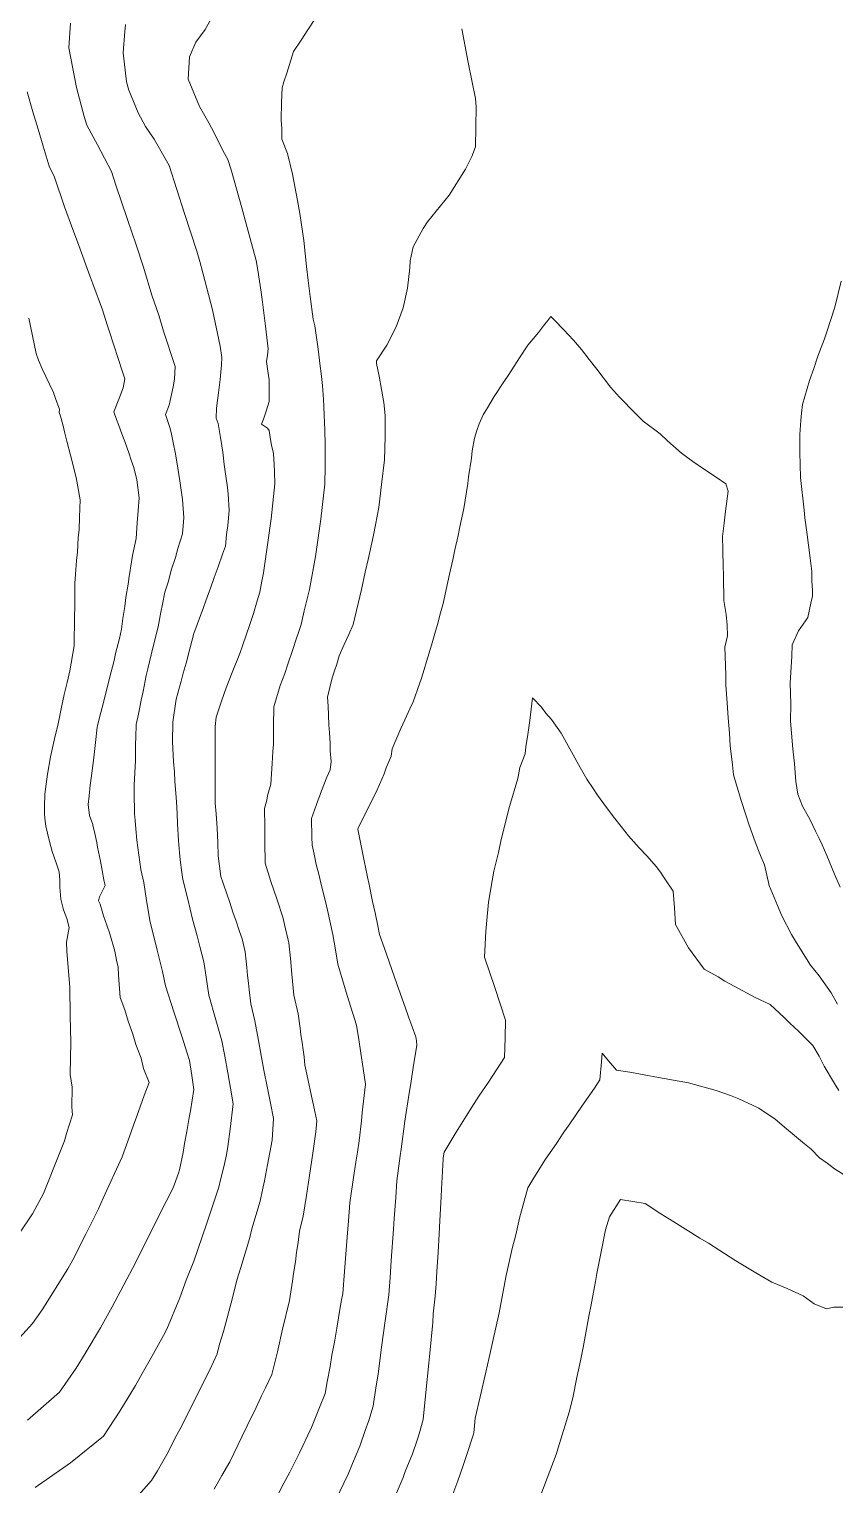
# Model space of a CAD drawing. Header units: inches. Extents: x 11351264 to 11356330, y 6702313 to 6706468.
# Drawn here: x 11351698.9 to 11351957.5, y 6703686.7 to 6704153.8 of the extents above; entities that cross this region are included whole.
import ezdxf

# ---------------------------------------------------------------- set-up
doc = ezdxf.new("R2010")
doc.units = ezdxf.units.IN
doc.header["$MEASUREMENT"] = 0
doc.layers.add('Shumate_Contours_clip1', color=7, linetype='Continuous', lineweight=0)

msp = doc.modelspace()

# ---------------------------------------------------------------- linework, layer by layer
at = {"layer": 'Shumate_Contours_clip1'}
for points, elevation in [([(11351757.88, 6704158.05), (11351755.4, 6704153.65), (11351752.43, 6704149.54), (11351750.42, 6704144.85), (11351750.02, 6704137.68), (11351753.65, 6704128.95), (11351756.66, 6704123.73), (11351758.35, 6704120.45), (11351761.12, 6704114.82), (11351762.76, 6704111.91), (11351763.76, 6704108.6), (11351767.19, 6704096.48), (11351770.99, 6704082.67), (11351771.85, 6704079.59), (11351772.33, 6704076.46), (11351773.46, 6704069.4), (11351773.86, 6704066.15), (11351774.79, 6704058.51), (11351775.63, 6704051.23), (11351775.45, 6704049.18), (11351775.17, 6704047.15), (11351775.55, 6704044.04), (11351775.96, 6704041.28), (11351776.02, 6704035.88), (11351775.93, 6704034.31), (11351775.05, 6704031.19), (11351774.12, 6704028.67), (11351773.53, 6704027.08), (11351775.48, 6704025.78), (11351775.93, 6704025.02), (11351776.3, 6704022.72), (11351776.72, 6704020.27), (11351777.33, 6704017.66), (11351777.56, 6704014.08), (11351777.72, 6704011.72), (11351777.76, 6704007.93), (11351776.65, 6703996.65), (11351775.15, 6703986.1), (11351774.16, 6703979.29), (11351773.62, 6703976.63), (11351773.03, 6703973.13), (11351772.12, 6703970.31), (11351770.92, 6703966.25), (11351769.77, 6703962.79), (11351767.5, 6703956.2), (11351766.52, 6703953.49), (11351764.14, 6703947.36), (11351762.16, 6703942.39), (11351760.74, 6703938.44), (11351759.01, 6703933.07), (11351758.69, 6703930.08), (11351758.69, 6703926.84), (11351758.65, 6703924.3), (11351758.63, 6703918.53), (11351758.63, 6703912.74), (11351758.69, 6703907.13), (11351758.66, 6703906.98), (11351758.7, 6703905.47), (11351758.96, 6703901.99), (11351759.27, 6703897.38), (11351759.51, 6703892.86), (11351759.64, 6703888.5), (11351760.51, 6703881.88), (11351761.24, 6703879.76), (11351762.46, 6703875.99), (11351763.2, 6703873.84), (11351764.46, 6703870.1), (11351765.23, 6703867.86), (11351766.47, 6703864.21), (11351767.28, 6703861.87), (11351768.32, 6703857.74), (11351768.57, 6703854.77), (11351768.83, 6703852.71), (11351769.05, 6703850.18), (11351769.36, 6703847.7), (11351769.55, 6703845.59), (11351770.1, 6703841), (11351771.41, 6703835.61), (11351772.54, 6703829.31), (11351773.45, 6703824.52), (11351774.31, 6703819.73), (11351775.48, 6703814.02), (11351776.46, 6703809.16), (11351777.41, 6703804.3), (11351776.89, 6703797.3), (11351775.44, 6703789.38), (11351774.47, 6703784.22), (11351773.81, 6703781.41), (11351773.09, 6703777.71), (11351770.47, 6703768.9), (11351769.62, 6703765.62), (11351766.86, 6703756.44), (11351765.59, 6703752.44), (11351764.23, 6703746.7), (11351762.53, 6703740.28), (11351761.36, 6703735.91), (11351760.07, 6703731.86), (11351759.25, 6703728.79), (11351756.93, 6703723.63), (11351752.37, 6703714.55), (11351747.82, 6703705.47), (11351746.37, 6703702.82), (11351743.12, 6703696.51), (11351740.16, 6703691.2), (11351738.23, 6703688.13), (11351730.72, 6703679.7)], 1416), ([(11351712.21, 6704155.65), (11351711.66, 6704147.73), (11351714.14, 6704135.07), (11351716.61, 6704125.79), (11351717.47, 6704122.96), (11351720.89, 6704116.62), (11351725.37, 6704108.09), (11351726.8, 6704103.76), (11351730.56, 6704092.74), (11351733.31, 6704084.6), (11351735.7, 6704077.38), (11351738.28, 6704068.44), (11351740.71, 6704061.69), (11351742.02, 6704056.9), (11351745.77, 6704045.5), (11351745.63, 6704041.45), (11351745.15, 6704038.96), (11351743.92, 6704033.11), (11351742.7, 6704030.12), (11351743.11, 6704028.89), (11351744.1, 6704025.93), (11351744.55, 6704024.34), (11351745.26, 6704020.65), (11351745.79, 6704018.01), (11351746.32, 6704014.93), (11351747.31, 6704008.88), (11351748.17, 6704002.9), (11351748.64, 6703997.08), (11351748.17, 6703991.87), (11351746.67, 6703987.17), (11351745.88, 6703984.27), (11351744.58, 6703980.16), (11351743.64, 6703976.68), (11351742.54, 6703973.11), (11351741.78, 6703969.28), (11351741.2, 6703966.75), (11351740.33, 6703962.05), (11351738.69, 6703955.24), (11351737.01, 6703948.57), (11351736.49, 6703946.34), (11351735.49, 6703941.3), (11351734.86, 6703938.51), (11351734.04, 6703933.95), (11351733.32, 6703930.69), (11351733.19, 6703926.63), (11351733.04, 6703924.32), (11351733.08, 6703919.09), (11351732.86, 6703915.18), (11351732.66, 6703911.26), (11351732.64, 6703907.16), (11351732.72, 6703903.84), (11351732.73, 6703902.54), (11351732.76, 6703902.25), (11351732.79, 6703901.99), (11351732.95, 6703899.89), (11351733.17, 6703897.17), (11351733.54, 6703893.56), (11351734.13, 6703888.87), (11351734.83, 6703884.13), (11351735.78, 6703879.97), (11351736.66, 6703874.16), (11351737.83, 6703867.29), (11351738.72, 6703863.52), (11351740.04, 6703858.22), (11351741.8, 6703851.38), (11351742.76, 6703846.8), (11351745.38, 6703838.47), (11351747.9, 6703830.7), (11351749.65, 6703825.24), (11351750.39, 6703822.9), (11351751.17, 6703818.06), (11351751.8, 6703813.53), (11351750.74, 6703806.77), (11351750.31, 6703804.53), (11351749.59, 6703800.04), (11351748.81, 6703796.19), (11351748.34, 6703793.34), (11351747.18, 6703787.81), (11351746.9, 6703786.74), (11351745.19, 6703782.04), (11351740.73, 6703773.22), (11351733.05, 6703758), (11351725.61, 6703743.83), (11351721.87, 6703737.06), (11351716.94, 6703728.89), (11351714.09, 6703724.19), (11351708.66, 6703716.42), (11351698.41, 6703707.48)], 1420), ([(11351729.84, 6704155.21), (11351729.67, 6704153.01), (11351729.17, 6704146.14), (11351730.23, 6704136.82), (11351730.93, 6704134.14), (11351733.95, 6704126.94), (11351736.32, 6704122.53), (11351739.03, 6704118.47), (11351743.92, 6704109.99), (11351748.85, 6704094.61), (11351752.75, 6704082.49), (11351753.72, 6704079.22), (11351754.66, 6704075.54), (11351757.78, 6704063.75), (11351760.22, 6704052.02), (11351760.77, 6704048.38), (11351760.66, 6704046.03), (11351760.25, 6704041.32), (11351759.67, 6704037.09), (11351759.08, 6704032.17), (11351759.02, 6704029), (11351759.6, 6704027.28), (11351760.35, 6704022.76), (11351760.75, 6704020.05), (11351761.14, 6704018.03), (11351761.58, 6704014.14), (11351762.2, 6704009.62), (11351762.46, 6704007.55), (11351762.81, 6704004.64), (11351763.16, 6703999.32), (11351762.72, 6703994.53), (11351762.34, 6703991.6), (11351761.95, 6703987.9), (11351761.03, 6703985.37), (11351759.63, 6703981.3), (11351758.36, 6703977.85), (11351757.27, 6703974.75), (11351755.63, 6703970.32), (11351754.9, 6703968.22), (11351752.87, 6703962.8), (11351751.78, 6703959.86), (11351750.51, 6703954.99), (11351749.31, 6703950.39), (11351748.43, 6703947.12), (11351747.76, 6703944.57), (11351746.12, 6703938.84), (11351745.09, 6703931.45), (11351744.91, 6703925.09), (11351745.23, 6703918.76), (11351745.56, 6703915.4), (11351745.71, 6703912.44), (11351746.15, 6703907.21), (11351746.19, 6703905.89), (11351746.43, 6703902.07), (11351746.61, 6703898.82), (11351746.9, 6703893.5), (11351747.24, 6703889.57), (11351747.43, 6703887.21), (11351747.97, 6703883.19), (11351748.25, 6703880.94), (11351749.84, 6703874.67), (11351751.42, 6703868.2), (11351752.83, 6703862.82), (11351753.72, 6703859.46), (11351755.02, 6703854.55), (11351755.78, 6703849.58), (11351756.66, 6703843.85), (11351758.86, 6703835.94), (11351760.84, 6703829.21), (11351761.8, 6703824.23), (11351762.76, 6703818.9), (11351763.61, 6703813.96), (11351764.42, 6703808.98), (11351763.42, 6703800.86), (11351762.76, 6703795.29), (11351762.32, 6703792.65), (11351761.45, 6703788.7), (11351760.39, 6703784.58), (11351759.85, 6703782.27), (11351755.91, 6703770.35), (11351751.76, 6703758.49), (11351749.38, 6703752.42), (11351747.33, 6703746.73), (11351743.19, 6703736.7), (11351742.1, 6703734.66), (11351737.83, 6703726.96), (11351735.23, 6703722.46), (11351733.04, 6703718.56), (11351728.02, 6703710.37), (11351722.85, 6703702.34), (11351712.26, 6703693.74), (11351700.91, 6703685.89)], 1418), ([(11351790.59, 6704156.94), (11351788.39, 6704153.55), (11351786.28, 6704150.24), (11351783.83, 6704146.57), (11351781.64, 6704139.69), (11351780.73, 6704136.9), (11351780.13, 6704134.97), (11351779.94, 6704130.36), (11351779.78, 6704124.55), (11351780.03, 6704121.87), (11351780, 6704118.5), (11351781.82, 6704113.86), (11351783.52, 6704107.26), (11351785.08, 6704098.81), (11351785.77, 6704094.6), (11351787.1, 6704085.91), (11351787.94, 6704077.66), (11351788.48, 6704073.13), (11351789.14, 6704067.94), (11351790.14, 6704060.73), (11351790.65, 6704058.54), (11351791.67, 6704051.13), (11351792.39, 6704045.68), (11351792.71, 6704043.27), (11351793.06, 6704039.44), (11351793.38, 6704034.91), (11351793.48, 6704032.77), (11351793.65, 6704029.88), (11351793.82, 6704025.17), (11351793.92, 6704020.4), (11351794, 6704017.45), (11351793.99, 6704013.5), (11351793.83, 6704007.81), (11351792.6, 6703996.54), (11351790.82, 6703984.57), (11351788.88, 6703974.02), (11351787.26, 6703967.13), (11351786.24, 6703962.78), (11351785.37, 6703960.16), (11351784.77, 6703958.38), (11351783.61, 6703954.78), (11351781.98, 6703950.06), (11351780.99, 6703947.06), (11351779.46, 6703943.16), (11351777.44, 6703936.33), (11351777.36, 6703930.21), (11351777.32, 6703924.4), (11351777.17, 6703922), (11351776.96, 6703918.16), (11351776.52, 6703911.48), (11351775.55, 6703908.23), (11351775.16, 6703905.95), (11351774.53, 6703903.67), (11351774.58, 6703897.73), (11351774.61, 6703892.93), (11351774.72, 6703886.2), (11351776.55, 6703880.27), (11351778.52, 6703874.39), (11351780.35, 6703868.82), (11351781.24, 6703865.1), (11351782.31, 6703860.59), (11351782.82, 6703855.61), (11351783.29, 6703850.62), (11351783.86, 6703843.79), (11351785.27, 6703837.89), (11351785.93, 6703833.27), (11351786.17, 6703831.15), (11351786.58, 6703828.64), (11351786.85, 6703826.25), (11351787.16, 6703824.03), (11351787.46, 6703821.33), (11351788.11, 6703818.45), (11351788.5, 6703816.4), (11351789.17, 6703813.48), (11351789.56, 6703811.46), (11351790.23, 6703808.52), (11351790.61, 6703806.53), (11351791.28, 6703803.55), (11351790.98, 6703799.96), (11351789.96, 6703793.09), (11351788.92, 6703785.93), (11351788, 6703779.55), (11351786.94, 6703772.94), (11351785.7, 6703768.15), (11351785.29, 6703764.43), (11351784.79, 6703761.36), (11351784.43, 6703758.25), (11351783.78, 6703754.49), (11351783.49, 6703752.05), (11351782.46, 6703745.82), (11351780.29, 6703736.68), (11351778.61, 6703729.39), (11351776.85, 6703722.13), (11351774.82, 6703717.88), (11351773.53, 6703715.25), (11351771.8, 6703711.51), (11351768.97, 6703705.7), (11351767.34, 6703702.35), (11351763.34, 6703694.15), (11351760.82, 6703689.67), (11351758.36, 6703685.33)], 1414), ([(11351837.84, 6704153.87), (11351839.81, 6704143.11), (11351842.2, 6704131.49), (11351842.42, 6704128.83), (11351842.22, 6704115.97), (11351841.01, 6704112.9), (11351839.03, 6704108.88), (11351833.77, 6704100.52), (11351826.83, 6704091.92), (11351825.41, 6704089.76), (11351822.15, 6704083.92), (11351821.24, 6704079.4), (11351821.13, 6704077.19), (11351820.4, 6704070.69), (11351818.95, 6704064.32), (11351816.72, 6704058.24), (11351813.76, 6704052.42), (11351810.46, 6704047.32), (11351810.42, 6704046.71), (11351810.46, 6704046.52), (11351811.3, 6704042.43), (11351812.03, 6704038.17), (11351812.74, 6704033.93), (11351813.17, 6704029.76), (11351813.22, 6704023.08), (11351812.95, 6704015.56), (11351812.05, 6704007.72), (11351811.22, 6704000.29), (11351809.59, 6703991.9), (11351809.1, 6703989.88), (11351807.79, 6703983.65), (11351806.77, 6703979.5), (11351805.63, 6703974.01), (11351802.89, 6703962.76), (11351801.52, 6703959.56), (11351800.1, 6703956.36), (11351798.46, 6703952.69), (11351797.71, 6703950.08), (11351796.98, 6703947.88), (11351796.25, 6703945.69), (11351794.74, 6703939.4), (11351794.91, 6703936.51), (11351795, 6703933.67), (11351795.18, 6703930.61), (11351795.32, 6703927.96), (11351795.52, 6703924.68), (11351795.61, 6703922.23), (11351795.83, 6703918.76), (11351795.53, 6703916.11), (11351794.51, 6703913.81), (11351792.81, 6703909.4), (11351791.12, 6703904.98), (11351789.6, 6703900.52), (11351789.71, 6703894.57), (11351789.74, 6703891.91), (11351790.45, 6703889.1), (11351791.04, 6703885.78), (11351791.91, 6703882.64), (11351792.78, 6703878.92), (11351794.04, 6703873.86), (11351794.68, 6703871.12), (11351796.46, 6703863.3), (11351797.25, 6703858.37), (11351797.97, 6703853.79), (11351801.03, 6703843.68), (11351804.01, 6703834.21), (11351804.76, 6703829.56), (11351805.38, 6703825.26), (11351806.14, 6703820.26), (11351806.9, 6703815.28), (11351805.81, 6703806.2), (11351805.58, 6703803.54), (11351804.83, 6703797.12), (11351804.28, 6703793.42), (11351803.81, 6703790.25), (11351803.07, 6703785.29), (11351801.92, 6703777.19), (11351801.44, 6703771.46), (11351800.98, 6703766.18), (11351800.56, 6703760.68), (11351800.17, 6703755.18), (11351799.61, 6703748.1), (11351799.14, 6703745.59), (11351798.28, 6703740.31), (11351797.65, 6703737), (11351796.91, 6703732.51), (11351796.12, 6703728.38), (11351795.52, 6703724.72), (11351794.55, 6703719.73), (11351793.93, 6703716.07), (11351792.18, 6703711.56), (11351790.47, 6703707.31), (11351789.56, 6703705.07), (11351788.44, 6703702.69), (11351786.82, 6703699.27), (11351785.71, 6703697), (11351782.57, 6703690.82), (11351780.64, 6703687.23), (11351778.3, 6703682.66)], 1412), ([(11351698.36, 6704133.66), (11351700.12, 6704127.28), (11351701.81, 6704121.68), (11351703.45, 6704116.23), (11351705.38, 6704109.82), (11351707.11, 6704106.23), (11351710.33, 6704096.76), (11351712.58, 6704090.62), (11351714.9, 6704084.38), (11351718.48, 6704074.59), (11351719.44, 6704072.03), (11351722.48, 6704063.66), (11351724.01, 6704058.87), (11351724.74, 6704056.67), (11351728.9, 6704043.82), (11351729.65, 6704041.56), (11351729.15, 6704038.72), (11351727.94, 6704035.56), (11351726.16, 6704031), (11351727.01, 6704028.55), (11351727.7, 6704026.65), (11351728.72, 6704023.92), (11351729.62, 6704021.42), (11351730.92, 6704017.81), (11351731.74, 6704015.47), (11351732.6, 6704013.12), (11351733.46, 6704009.18), (11351734.31, 6704003.35), (11351733.99, 6703999.37), (11351733.66, 6703995.41), (11351733.28, 6703990.33), (11351732.07, 6703984.89), (11351731.81, 6703982.89), (11351731.03, 6703978.2), (11351730.7, 6703975.69), (11351730.03, 6703971.46), (11351729.64, 6703968.48), (11351729.05, 6703964.7), (11351728.61, 6703961.28), (11351727.93, 6703958.26), (11351726.71, 6703953.43), (11351726.19, 6703951.22), (11351724.77, 6703945.58), (11351722.8, 6703937.74), (11351721.56, 6703932.88), (11351720.85, 6703930.22), (11351720.78, 6703929.83), (11351720.22, 6703924.87), (11351719.56, 6703919.12), (11351718.9, 6703913.42), (11351718.57, 6703911.2), (11351718.18, 6703907.82), (11351717.92, 6703905), (11351718.27, 6703901.47), (11351719.36, 6703898.61), (11351719.43, 6703898.38), (11351720.02, 6703895.72), (11351720.65, 6703892.83), (11351720.9, 6703891.31), (11351721.8, 6703886.81), (11351722.38, 6703883.85), (11351722.96, 6703880.88), (11351723.3, 6703879.01), (11351721.56, 6703875.39), (11351721.25, 6703874.09), (11351721.7, 6703872.98), (11351722.86, 6703869.3), (11351723.91, 6703866.24), (11351724.8, 6703863.48), (11351726.41, 6703857.92), (11351727.02, 6703855.04), (11351727.52, 6703852.78), (11351727.58, 6703850.29), (11351728.18, 6703843.05), (11351729.62, 6703839.12), (11351730.71, 6703835.51), (11351732.25, 6703831.35), (11351733.23, 6703827.96), (11351734.88, 6703823.57), (11351735.69, 6703820.31), (11351737.44, 6703815.76), (11351735.88, 6703811.62), (11351733.5, 6703805.06), (11351732.43, 6703802.16), (11351731.12, 6703798.49), (11351728.8, 6703791.92), (11351722.71, 6703778.75), (11351721.23, 6703775.29), (11351717.11, 6703767.2), (11351712.94, 6703758.87), (11351711.36, 6703756.07), (11351703.13, 6703742.87), (11351700, 6703738.45), (11351693.81, 6703731.61)], 1422), ([(11351959.27, 6703878.51), (11351957.41, 6703882.68), (11351954.91, 6703888.59), (11351953.41, 6703892.06), (11351952.48, 6703894.1), (11351951.35, 6703896.47), (11351949.63, 6703900.12), (11351947.17, 6703904.47), (11351945.63, 6703908.27), (11351945.05, 6703912.39), (11351944.62, 6703918.01), (11351944.07, 6703922.84), (11351943.33, 6703931.75), (11351943.44, 6703937.3), (11351943.21, 6703943.97), (11351943.67, 6703952.63), (11351943.81, 6703956.21), (11351945.88, 6703960.67), (11351948.82, 6703964.96), (11351949.83, 6703969.59), (11351950.4, 6703971.87), (11351950.36, 6703973.62), (11351950.19, 6703976.73), (11351950.1, 6703979.77), (11351949.59, 6703984.09), (11351948.58, 6703992.38), (11351947.94, 6703996.93), (11351947.67, 6703999.47), (11351946.49, 6704009.91), (11351946.27, 6704018.06), (11351946.24, 6704023.74), (11351946.63, 6704028.24), (11351946.87, 6704030.59), (11351947.14, 6704033.38), (11351949.43, 6704041.08), (11351950.78, 6704044.86), (11351952.11, 6704048.81), (11351954.23, 6704054.45), (11351954.96, 6704056.63), (11351957.49, 6704064.56), (11351959.53, 6704072.93)], 1412), ([(11351698.8, 6704061.03), (11351701.16, 6704049.68), (11351701.9, 6704047.53), (11351703.13, 6704044.8), (11351704.28, 6704042.35), (11351705.44, 6704039.84), (11351706.73, 6704037.19), (11351707.55, 6704034.93), (11351708.74, 6704031.84), (11351708.59, 6704030.76), (11351709.02, 6704029.57), (11351709.79, 6704026.88), (11351710.44, 6704024.15), (11351711.03, 6704021.57), (11351712.26, 6704017.04), (11351713.99, 6704009.91), (11351715.35, 6704002.7), (11351715.12, 6703997.24), (11351715.01, 6703993.2), (11351714.71, 6703990.51), (11351714.44, 6703986.01), (11351714.13, 6703983.29), (11351713.86, 6703978.83), (11351713.56, 6703976.06), (11351713.62, 6703968.44), (11351713.46, 6703965.35), (11351713.43, 6703955.87), (11351712.06, 6703947.94), (11351711.14, 6703944.16), (11351710.18, 6703940.34), (11351709.28, 6703935.72), (11351708.75, 6703933.53), (11351708.22, 6703930.93), (11351707.04, 6703926.11), (11351705.84, 6703920.29), (11351704.82, 6703914.74), (11351703.95, 6703908.29), (11351703.86, 6703904.31), (11351703.83, 6703902.2), (11351703.98, 6703900.49), (11351704.3, 6703898.06), (11351705.37, 6703893.55), (11351706.34, 6703889.97), (11351707.58, 6703886.3), (11351708.55, 6703883.38), (11351708.79, 6703880.77), (11351708.82, 6703878.51), (11351709.1, 6703874.61), (11351710, 6703871.18), (11351711.01, 6703868.39), (11351711.75, 6703865.51), (11351710.95, 6703860.82), (11351711.04, 6703857.91), (11351711.98, 6703846.29), (11351712.08, 6703837.21), (11351712.3, 6703828.75), (11351712.07, 6703818.43), (11351712.79, 6703814.27), (11351712.63, 6703807.88), (11351712.86, 6703805.41), (11351710.99, 6703799.44), (11351710.25, 6703797.12), (11351708.79, 6703793.3), (11351703.55, 6703780.25), (11351700, 6703773.62), (11351695.6, 6703767.2)], 1424), ([(11351958.36, 6703840.89), (11351956.39, 6703844.58), (11351952.45, 6703849.98), (11351949.7, 6703853.49), (11351945.23, 6703860.63), (11351943.65, 6703863.26), (11351940.53, 6703869.29), (11351939.1, 6703872.57), (11351936.4, 6703879.02), (11351934.97, 6703885.67), (11351933.87, 6703888.13), (11351933.03, 6703890.26), (11351931.94, 6703893.01), (11351930.01, 6703898.38), (11351928.88, 6703901.96), (11351927.56, 6703905.94), (11351926.21, 6703910.61), (11351924.97, 6703914.57), (11351924.71, 6703917.75), (11351923.97, 6703923.79), (11351923.76, 6703927.91), (11351923.3, 6703932.81), (11351923.01, 6703937.64), (11351922.57, 6703943.24), (11351922.56, 6703946.64), (11351922.19, 6703955.45), (11351923.06, 6703959.14), (11351922.93, 6703962.58), (11351922.63, 6703965.94), (11351921.89, 6703970.47), (11351921.85, 6703972.85), (11351921.84, 6703975.89), (11351921.78, 6703978.88), (11351921.72, 6703981.3), (11351921.53, 6703986.71), (11351921.46, 6703991.04), (11351921.96, 6703995.29), (11351922.46, 6703999.15), (11351923.28, 6704005.55), (11351922.55, 6704007.85), (11351919.44, 6704009.98), (11351915.67, 6704012.52), (11351911.95, 6704015.07), (11351908.33, 6704017.69), (11351903.86, 6704021.73), (11351901.42, 6704023.93), (11351895.99, 6704028.03), (11351893.57, 6704030.5), (11351888.41, 6704035.68), (11351885.49, 6704038.94), (11351881.13, 6704044.67), (11351878.7, 6704047.75), (11351876.2, 6704050.99), (11351873.64, 6704053.97), (11351872.01, 6704055.73), (11351870.54, 6704057.28), (11351867.52, 6704060.38), (11351866.34, 6704061.55), (11351865.41, 6704060.34), (11351864.05, 6704058.57), (11351862.38, 6704056.45), (11351860.69, 6704054.4), (11351858.99, 6704052.35), (11351856.35, 6704048.3), (11351853.86, 6704044.45), (11351852.73, 6704042.63), (11351851.34, 6704040.64), (11351848.2, 6704035.95), (11351846.03, 6704032.3), (11351844.63, 6704029.98), (11351843.41, 6704027.13), (11351842.64, 6704025), (11351841.91, 6704022.53), (11351841.1, 6704018.52), (11351840.87, 6704016.15), (11351839.9, 6704010.1), (11351839.69, 6704008.04), (11351838.49, 6703999.92), (11351837.15, 6703994.11), (11351836.62, 6703991.31), (11351835.56, 6703986.76), (11351834.89, 6703983.45), (11351833.85, 6703978.87), (11351833.35, 6703976.44), (11351831.82, 6703969.44), (11351831, 6703966.48), (11351830.01, 6703962.8), (11351829.2, 6703959.92), (11351828.1, 6703956.12), (11351826.52, 6703950.93), (11351825.77, 6703948.27), (11351824.83, 6703945.54), (11351824.22, 6703943.72), (11351822.15, 6703937.99), (11351821.08, 6703935.67), (11351819.52, 6703932.19), (11351818.2, 6703929.41), (11351816.95, 6703926.39), (11351815.5, 6703922.91), (11351815.11, 6703920.54), (11351813.58, 6703916.81), (11351812.93, 6703914.88), (11351810.61, 6703909.71), (11351807.87, 6703904.02), (11351804.56, 6703897.53), (11351804.45, 6703897.09), (11351805.92, 6703889.6), (11351807.53, 6703881.74), (11351808.08, 6703879.32), (11351809.18, 6703873.9), (11351809.97, 6703870.25), (11351810.84, 6703866.05), (11351811.41, 6703863.32), (11351812.92, 6703859.11), (11351814.47, 6703854.48), (11351816.24, 6703849.57), (11351817.59, 6703845.69), (11351819.65, 6703840.02), (11351820.73, 6703836.9), (11351823.08, 6703830.46), (11351823.25, 6703829.17), (11351823.42, 6703827.68), (11351822.33, 6703821.36), (11351821.43, 6703815.44), (11351820.92, 6703812.38), (11351819.55, 6703803.38), (11351818.29, 6703794.37), (11351817.98, 6703792.27), (11351817.37, 6703787.47), (11351816.92, 6703784.21), (11351816.6, 6703778.88), (11351816.12, 6703772.17), (11351815.91, 6703768.79), (11351815.16, 6703758.74), (11351814.77, 6703753.22), (11351814.39, 6703747.71), (11351813.22, 6703739.31), (11351812.06, 6703730.92), (11351810.94, 6703722.19), (11351810.21, 6703717.9), (11351809.4, 6703711.97), (11351807.92, 6703707.37), (11351806.81, 6703704.18), (11351805.09, 6703699.13), (11351802.75, 6703693.52), (11351801.33, 6703690.19), (11351797.31, 6703681.7)], 1410), ([(11351958.77, 6703813.29), (11351957.38, 6703815.47), (11351954.13, 6703821.1), (11351952.54, 6703824.26), (11351950.47, 6703827.68), (11351945.9, 6703832.26), (11351943.08, 6703834.89), (11351941.28, 6703836.69), (11351936.72, 6703840.82), (11351931.99, 6703843.1), (11351925.19, 6703846.73), (11351922.25, 6703848.37), (11351920.04, 6703849.67), (11351915.63, 6703852.2), (11351910.54, 6703858.98), (11351906.35, 6703866.51), (11351906.02, 6703871.83), (11351905.65, 6703877.18), (11351902.78, 6703881.45), (11351901.57, 6703883.26), (11351900.2, 6703885.07), (11351897.28, 6703888.38), (11351894.69, 6703891.06), (11351891.3, 6703894.93), (11351888.92, 6703897.9), (11351886.93, 6703900.5), (11351884.25, 6703904.02), (11351881.32, 6703907.96), (11351879.91, 6703910.11), (11351877.95, 6703913.1), (11351875.79, 6703916.89), (11351869.68, 6703927.89), (11351866.62, 6703932.23), (11351864.81, 6703934.28), (11351863.4, 6703936.18), (11351860.48, 6703939.22), (11351859.59, 6703931.97), (11351859.04, 6703927.47), (11351858.4, 6703923.49), (11351858.1, 6703921.27), (11351856.44, 6703916.86), (11351855.8, 6703913.34), (11351853.16, 6703904.41), (11351850.48, 6703893.75), (11351849.58, 6703889.62), (11351848.13, 6703883.62), (11351846.33, 6703873.62), (11351845.74, 6703866.68), (11351845.54, 6703864.29), (11351845.07, 6703856.02), (11351848.36, 6703846.3), (11351851.82, 6703835.86), (11351851.73, 6703830.1), (11351851.53, 6703823.88), (11351848.9, 6703819.84), (11351846.33, 6703815.88), (11351843.3, 6703811.39), (11351841, 6703807.91), (11351839.2, 6703804.96), (11351835.99, 6703799.86), (11351832.12, 6703793.44), (11351831.83, 6703791.6), (11351831.77, 6703791.16), (11351831.3, 6703781.62), (11351831.15, 6703779.2), (11351830.76, 6703771.45), (11351830.49, 6703767.22), (11351830.18, 6703761.3), (11351829.78, 6703755.22), (11351829.56, 6703751.17), (11351829.28, 6703747.31), (11351828.66, 6703741.54), (11351828.48, 6703738.81), (11351827.56, 6703729), (11351827.26, 6703725.76), (11351826.27, 6703716.33), (11351825.35, 6703707.73), (11351824.12, 6703703.07), (11351823.53, 6703701.1), (11351821.93, 6703696.69), (11351819.66, 6703690.99), (11351818.95, 6703689.11), (11351816.73, 6703683.8)], 1408), ([(11351961.94, 6703785.36), (11351957.44, 6703788.15), (11351955.02, 6703789.9), (11351952.58, 6703791.59), (11351949.94, 6703794.39), (11351947.8, 6703796.13), (11351942.03, 6703800.99), (11351938.34, 6703804.03), (11351933.16, 6703807.57), (11351931.33, 6703808.44), (11351926.71, 6703810.58), (11351924.05, 6703811.59), (11351919.39, 6703813.28), (11351910.52, 6703815.7), (11351907.58, 6703816.28), (11351900.89, 6703817.43), (11351891.78, 6703819.15), (11351887.44, 6703819.75), (11351884.89, 6703822.78), (11351882.86, 6703825.19), (11351882.61, 6703822.46), (11351882.07, 6703816.68), (11351880.42, 6703814.04), (11351876.32, 6703808.25), (11351872.44, 6703802.51), (11351870.34, 6703799.59), (11351868.37, 6703796.59), (11351864.44, 6703790.89), (11351860.63, 6703784.7), (11351858.98, 6703782.04), (11351856.35, 6703772.32), (11351855.11, 6703766.95), (11351853.97, 6703762.5), (11351852.07, 6703753.89), (11351851.01, 6703748.26), (11351849.79, 6703741.93), (11351847.68, 6703732.36), (11351846.56, 6703727.55), (11351845.53, 6703722.82), (11351843.67, 6703714.99), (11351842.05, 6703708.15), (11351841.68, 6703703.39), (11351841.58, 6703703.02), (11351839.24, 6703695.81), (11351838.2, 6703692.96), (11351836.56, 6703688.05), (11351834.56, 6703682.88)], 1406), ([(11351960.36, 6703743.76), (11351957.24, 6703743.71), (11351954.88, 6703743.21), (11351950.87, 6703744.82), (11351947.37, 6703747.35), (11351942.22, 6703749.67), (11351937.32, 6703751.73), (11351932.17, 6703754.79), (11351925.74, 6703758.59), (11351917.02, 6703764.22), (11351914.24, 6703765.9), (11351905.81, 6703771.09), (11351901.73, 6703773.63), (11351896.7, 6703777.01), (11351888.78, 6703778.22), (11351885.16, 6703772.74), (11351883.91, 6703768.59), (11351882.71, 6703762.59), (11351881.19, 6703754.55), (11351880.68, 6703751.99), (11351879.19, 6703743.98), (11351878.72, 6703741.37), (11351876.73, 6703730.75), (11351875.96, 6703727.02), (11351874.76, 6703721.13), (11351873.43, 6703714.59), (11351872.26, 6703710.07), (11351869.15, 6703699.94), (11351868.09, 6703696.44), (11351863.12, 6703683.57)], 1404)]:
    msp.add_lwpolyline(points, dxfattribs=dict(at, elevation=elevation))

doc.saveas('drawing.dxf')
